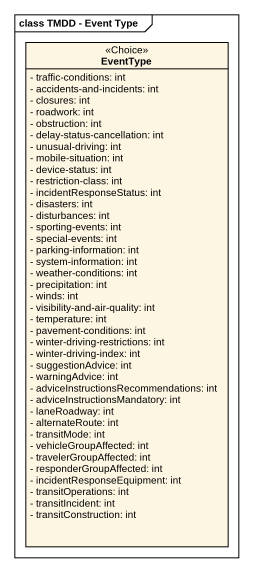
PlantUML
@startuml
mainframe class TMDD - Event Type
hide circle
hide empty members
skinparam classAttributeIconSize 0
class EventType <<Choice>> {
  - traffic-conditions: int
  - accidents-and-incidents: int
  - closures: int
  - roadwork: int
  - obstruction: int
  - delay-status-cancellation: int
  - unusual-driving: int
  - mobile-situation: int
  - device-status: int
  - restriction-class: int
  - incidentResponseStatus: int
  - disasters: int
  - disturbances: int
  - sporting-events: int
  - special-events: int
  - parking-information: int
  - system-information: int
  - weather-conditions: int
  - precipitation: int
  - winds: int
  - visibility-and-air-quality: int
  - temperature: int
  - pavement-conditions: int
  - winter-driving-restrictions: int
  - winter-driving-index: int
  - suggestionAdvice: int
  - warningAdvice: int
  - adviceInstructionsRecommendations: int
  - adviceInstructionsMandatory: int
  - laneRoadway: int
  - alternateRoute: int
  - transitMode: int
  - vehicleGroupAffected: int
  - travelerGroupAffected: int
  - responderGroupAffected: int
  - incidentResponseEquipment: int
  - transitOperations: int
  - transitIncident: int
  - transitConstruction: int
}
@enduml
